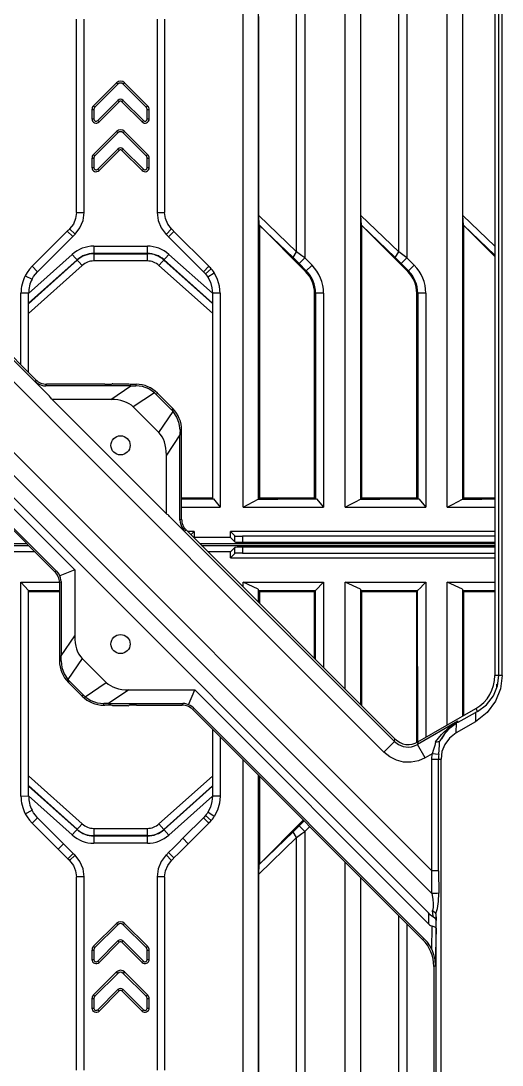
# Model space of a CAD drawing. Header units: millimetres. Extents: x -3132 to 28633, y 682 to 5849.
# Drawn here: x 7173 to 7236, y 1887.4 to 2024.1 of the extents above; entities that cross this region are included whole.
import ezdxf

# ---------------------------------------------------------------- set-up
doc = ezdxf.new("R2010")
doc.units = ezdxf.units.MM

msp = doc.modelspace()

# ---------------------------------------------------------------- linework, layer by layer
at = {"linetype": 'Continuous'}
for p, q in [((7202.059, 1960.447), (7202.059, 2193.533)), ((7204.056, 2193.533), (7204.056, 1961.511)), ((7215.429, 1960.447), (7215.429, 2193.533)), ((7217.426, 2193.533), (7217.426, 1961.511)), ((7228.799, 1960.447), (7228.799, 2046.32)), ((7230.796, 2044.933), (7230.796, 1961.511)), ((7235.028, 2039.603), (7235.028, 1938.42)), ((7235.544, 1938.42), (7235.544, 2039.603)), ((7235.976, 1938.42), (7235.976, 2039.603)), ((7094.954, 2037.314), (7180.028, 1952.24)), ((7177.445, 1951.994), (7096.424, 2033.016)), ((7209.073, 1993.841), (7209.073, 2029.438)), ((7210.142, 2030.211), (7210.142, 1993.068)), ((7222.443, 1993.841), (7222.443, 2029.438)), ((7223.512, 2030.211), (7223.512, 1993.068)), ((7124.115, 2027.952), (7174.951, 1977.116)), ((7226.346, 1907.336), (7109.391, 2024.291)), ((7180.251, 1998.987), (7180.252, 2024.291)), ((7181.251, 1998.987), (7181.251, 2024.291)), ((7190.803, 2024.291), (7190.803, 1998.988)), ((7191.803, 2024.292), (7191.803, 1998.988)), ((7204.112, 1998.631), (7204.112, 2024.647)), ((7217.482, 1998.631), (7217.482, 2024.647)), ((7230.852, 1998.631), (7230.852, 2024.647)), ((7185.498, 2015.977), (7182.498, 2012.977)), ((7182.675, 2012.801), (7185.675, 2015.801)), ((7185.675, 2015.801), (7185.498, 2015.977)), ((7186.558, 2015.977), (7186.382, 2015.801)), ((7186.382, 2015.801), (7189.382, 2012.801)), ((7189.558, 2012.977), (7186.558, 2015.977)), ((7182.498, 2012.977), (7182.675, 2012.801)), ((7185.675, 2013.679), (7183.04, 2011.045)), ((7183.217, 2010.868), (7185.851, 2013.503)), ((7185.851, 2013.503), (7185.675, 2013.679)), ((7186.382, 2013.679), (7186.205, 2013.503)), ((7186.205, 2013.503), (7188.839, 2010.868)), ((7189.016, 2011.045), (7186.382, 2013.679)), ((7189.382, 2012.801), (7189.558, 2012.977)), ((7176.73, 1974.963), (7139.097, 2012.596)), ((7182.528, 2012.447), (7182.278, 2012.447)), ((7182.278, 2012.447), (7182.278, 2011.257)), ((7182.528, 2012.447), (7182.528, 2011.257)), ((7189.778, 2012.447), (7189.528, 2012.447)), ((7189.528, 2011.257), (7189.528, 2012.447)), ((7189.778, 2011.257), (7189.778, 2012.447)), ((7137.683, 2011.183), (7220.497, 1928.369)), ((7182.278, 2011.257), (7182.528, 2011.257)), ((7183.04, 2011.045), (7183.217, 2010.868)), ((7188.839, 2010.868), (7189.016, 2011.045)), ((7189.528, 2011.257), (7189.778, 2011.257)), ((7185.498, 2009.614), (7182.498, 2006.614)), ((7182.675, 2006.437), (7185.675, 2009.437)), ((7185.675, 2009.437), (7185.498, 2009.614)), ((7186.558, 2009.614), (7186.382, 2009.437)), ((7186.382, 2009.437), (7189.382, 2006.437)), ((7189.558, 2006.614), (7186.558, 2009.614)), ((7182.498, 2006.614), (7182.675, 2006.437)), ((7185.675, 2007.315), (7183.04, 2004.681)), ((7183.217, 2004.504), (7185.851, 2007.139)), ((7185.851, 2007.139), (7185.675, 2007.315)), ((7186.382, 2007.315), (7186.205, 2007.139)), ((7186.205, 2007.139), (7188.839, 2004.504)), ((7189.016, 2004.681), (7186.382, 2007.315)), ((7189.382, 2006.437), (7189.558, 2006.614)), ((7182.528, 2006.083), (7182.278, 2006.083)), ((7182.278, 2006.083), (7182.278, 2004.893)), ((7182.278, 2004.893), (7182.528, 2004.893)), ((7182.528, 2006.083), (7182.528, 2004.893)), ((7189.778, 2006.083), (7189.528, 2006.083)), ((7189.528, 2004.893), (7189.528, 2006.083)), ((7189.528, 2004.893), (7189.778, 2004.893)), ((7189.778, 2004.893), (7189.778, 2006.083)), ((7183.04, 2004.681), (7183.217, 2004.504)), ((7188.839, 2004.504), (7189.016, 2004.681)), ((7226.786, 1912.855), (7137.683, 2001.957)), ((7136.932, 1999.715), (7226.776, 1909.871)), ((7180.251, 1998.987), (7181.251, 1998.987)), ((7190.803, 1998.988), (7191.803, 1998.988)), ((7209.073, 1993.841), (7204.112, 1998.631)), ((7204.181, 1997.367), (7204.112, 1998.631)), ((7222.443, 1993.841), (7217.482, 1998.631)), ((7217.551, 1997.367), (7217.482, 1998.631)), ((7235.028, 1994.599), (7230.852, 1998.631)), ((7230.921, 1997.367), (7230.852, 1998.631)), ((7179.057, 1996.554), (7174.464, 1991.973)), ((7179.763, 1995.846), (7179.057, 1996.554)), ((7179.361, 1996.856), (7180.069, 1996.15)), ((7192.698, 1996.849), (7191.99, 1996.142)), ((7204.182, 1997.353), (7204.198, 1997.353)), ((7204.184, 1997.37), (7208.611, 1993.096)), ((7204.198, 1997.353), (7204.198, 1961.665)), ((7204.198, 1997.339), (7210.252, 1991.277)), ((7217.552, 1997.353), (7217.568, 1997.353)), ((7217.554, 1997.37), (7221.981, 1993.096)), ((7217.568, 1997.353), (7217.568, 1961.665)), ((7217.568, 1997.339), (7223.622, 1991.277)), ((7230.922, 1997.353), (7230.938, 1997.353)), ((7230.924, 1997.37), (7235.028, 1993.407)), ((7230.938, 1997.353), (7230.938, 1961.665)), ((7230.938, 1997.339), (7235.028, 1993.244)), ((7175.165, 1991.26), (7179.763, 1995.846)), ((7193.024, 1996.524), (7192.317, 1995.817)), ((7192.317, 1995.817), (7196.871, 1991.263)), ((7197.568, 1991.981), (7193.024, 1996.524)), ((7182.527, 1994.601), (7189.536, 1994.601)), ((7182.527, 1994.601), (7182.527, 1992.66)), ((7189.536, 1992.66), (7189.536, 1994.601)), ((7208.611, 1993.096), (7209.073, 1993.841)), ((7221.981, 1993.096), (7222.443, 1993.841)), ((7179.708, 1993.522), (7173.998, 1988.399)), ((7180.342, 1992.816), (7173.998, 1987.124)), ((7173.998, 1987.065), (7180.371, 1992.783)), ((7181.005, 1992.077), (7179.708, 1993.522)), ((7189.536, 1993.653), (7182.527, 1993.653)), ((7182.527, 1993.609), (7189.536, 1993.609)), ((7189.536, 1992.66), (7182.527, 1992.66)), ((7192.35, 1993.526), (7191.056, 1992.079)), ((7191.688, 1992.787), (7198.058, 1987.088)), ((7198.058, 1987.148), (7191.718, 1992.819)), ((7198.058, 1988.429), (7192.35, 1993.526)), ((7210.142, 1993.068), (7209.397, 1992.323)), ((7211.092, 1992.117), (7210.142, 1993.068)), ((7223.512, 1993.068), (7222.767, 1992.323)), ((7224.462, 1992.117), (7223.512, 1993.068)), ((7173.998, 1985.79), (7181.005, 1992.077)), ((7174.464, 1991.973), (7175.165, 1991.26)), ((7191.056, 1992.079), (7198.058, 1985.815)), ((7197.568, 1991.981), (7196.871, 1991.263)), ((7197.904, 1991.617), (7197.138, 1990.975)), ((7198.304, 1991.087), (7197.46, 1990.549)), ((7209.397, 1992.323), (7210.347, 1991.372)), ((7210.252, 1991.277), (7211.092, 1992.117)), ((7222.767, 1992.323), (7223.717, 1991.372)), ((7223.622, 1991.277), (7224.462, 1992.117)), ((7173.553, 1990.739), (7174.445, 1990.287)), ((7173.998, 1988.449), (7172.998, 1988.449)), ((7172.998, 1979.069), (7172.998, 1988.449)), ((7173.998, 1978.069), (7173.998, 1988.449)), ((7199.058, 1988.445), (7198.058, 1988.429)), ((7198.058, 1988.429), (7198.058, 1961.534)), ((7199.058, 1988.445), (7199.058, 1960.447)), ((7212.612, 1988.449), (7211.424, 1988.449)), ((7211.424, 1961.665), (7211.424, 1988.449)), ((7211.558, 1988.449), (7211.558, 1961.531)), ((7212.612, 1988.449), (7212.612, 1960.447)), ((7225.982, 1988.449), (7224.794, 1988.449)), ((7224.794, 1961.665), (7224.794, 1988.449)), ((7224.928, 1988.449), (7224.928, 1961.531)), ((7225.982, 1988.449), (7225.982, 1960.447)), ((7174.951, 1977.116), (7174.893, 1976.976)), ((7187.389, 1976.316), (7176.243, 1976.316)), ((7176.3, 1976.393), (7176.358, 1976.533)), ((7183.954, 1976.533), (7176.358, 1976.533)), ((7184.76, 1974.533), (7187.389, 1976.316)), ((7185.041, 1976.603), (7184.946, 1976.565)), ((7185.041, 1976.603), (7187.015, 1976.603)), ((7187.015, 1976.603), (7187.111, 1976.565)), ((7187.591, 1976.538), (7188.102, 1976.532)), ((7188.019, 1976.533), (7188.019, 1976.317)), ((7190.46, 1975.427), (7187.702, 1973.557)), ((7190.696, 1975.21), (7190.848, 1975.361)), ((7192.705, 1973.201), (7190.696, 1975.21)), ((7190.848, 1975.361), (7192.857, 1973.352)), ((7177.072, 1974.533), (7192.028, 1959.577)), ((7184.76, 1974.533), (7177.072, 1974.533)), ((7191.052, 1970.207), (7187.702, 1973.557)), ((7192.857, 1973.352), (7192.705, 1973.201)), ((7191.052, 1970.207), (7192.922, 1972.965)), ((7193.811, 1969.894), (7192.028, 1967.264)), ((7193.811, 1958.748), (7193.811, 1969.894)), ((7193.812, 1970.524), (7194.028, 1970.524)), ((7194.028, 1958.863), (7194.028, 1970.524)), ((7192.028, 1959.577), (7192.028, 1967.264)), ((7194.028, 1961.665), (7198.058, 1961.665)), ((7194.028, 1961.521), (7198.211, 1961.521)), ((7198.058, 1961.534), (7198.211, 1961.521)), ((7198.211, 1961.521), (7199.058, 1960.447)), ((7204.198, 1961.665), (7204.052, 1961.512)), ((7204.198, 1961.665), (7211.424, 1961.665)), ((7211.424, 1961.665), (7211.558, 1961.531)), ((7211.558, 1961.531), (7211.688, 1961.521)), ((7211.688, 1961.521), (7212.612, 1960.447)), ((7217.568, 1961.665), (7217.422, 1961.512)), ((7217.568, 1961.665), (7224.794, 1961.665)), ((7224.794, 1961.665), (7224.928, 1961.531)), ((7224.928, 1961.531), (7225.058, 1961.521)), ((7225.058, 1961.521), (7225.982, 1960.447)), ((7230.938, 1961.665), (7230.792, 1961.512)), ((7230.938, 1961.665), (7235.028, 1961.665)), ((7194.028, 1960.447), (7199.058, 1960.447)), ((7202.059, 1960.447), (7212.612, 1960.447)), ((7215.429, 1960.447), (7225.982, 1960.447)), ((7228.799, 1960.447), (7235.028, 1960.447)), ((7221.91, 1929.783), (7192.458, 1959.235)), ((7194.028, 1958.863), (7193.888, 1958.805)), ((7194.471, 1957.398), (7194.611, 1957.456)), ((7194.611, 1957.456), (7221.954, 1930.113)), ((7195.647, 1957.251), (7194.815, 1957.251)), ((7195.231, 1956.836), (7195.647, 1957.251)), ((7195.647, 1957.251), (7195.647, 1956.471)), ((7235.028, 1957.251), (7200.41, 1957.251)), ((7200.978, 1956.683), (7200.41, 1957.251)), ((7200.41, 1956.471), (7200.41, 1957.251)), ((7173.806, 1955.633), (7082.528, 1955.633)), ((7200.41, 1956.471), (7195.647, 1956.471)), ((7235.028, 1955.633), (7196.434, 1955.633)), ((7200.978, 1955.903), (7200.41, 1956.471)), ((7200.978, 1955.903), (7200.978, 1956.683)), ((7235.028, 1956.633), (7201.977, 1956.633)), ((7201.977, 1956.633), (7201.977, 1955.853)), ((7201.977, 1955.853), (7235.028, 1955.853)), ((7082.528, 1955.433), (7174.006, 1955.433)), ((7174.845, 1954.594), (7171.647, 1954.594)), ((7196.634, 1955.433), (7235.028, 1955.433)), ((7200.41, 1954.594), (7197.472, 1954.594)), ((7200.978, 1955.163), (7200.41, 1954.594)), ((7200.41, 1953.815), (7200.41, 1954.594)), ((7200.978, 1954.383), (7200.41, 1953.815)), ((7200.978, 1954.383), (7200.978, 1955.163)), ((7235.028, 1955.213), (7201.977, 1955.213)), ((7201.977, 1955.213), (7201.977, 1954.433)), ((7201.977, 1954.433), (7235.028, 1954.433)), ((7200.41, 1953.815), (7235.028, 1953.815)), ((7177.585, 1952.052), (7177.445, 1951.994)), ((7180.028, 1952.24), (7178.088, 1951.436)), ((7180.028, 1952.24), (7180.028, 1943.6)), ((7172.998, 1950.619), (7178.028, 1950.619)), ((7173.997, 1949.531), (7172.998, 1950.619)), ((7172.998, 1922.617), (7172.998, 1950.619)), ((7178.028, 1950.587), (7178.168, 1950.645)), ((7178.028, 1950.587), (7178.028, 1940.34)), ((7178.245, 1950.701), (7178.245, 1940.97)), ((7202.059, 1950.619), (7212.612, 1950.619)), ((7204.053, 1949.716), (7202.059, 1950.619)), ((7202.059, 1950.008), (7202.059, 1950.619)), ((7212.612, 1950.619), (7212.612, 1939.455)), ((7215.429, 1950.619), (7225.982, 1950.619)), ((7217.423, 1949.716), (7215.429, 1950.619)), ((7215.429, 1936.638), (7215.429, 1950.619)), ((7225.982, 1950.619), (7225.982, 1930.31)), ((7228.799, 1950.619), (7235.028, 1950.619)), ((7230.793, 1949.716), (7228.799, 1950.619)), ((7228.799, 1931.937), (7228.799, 1950.619)), ((7173.998, 1949.532), (7178.028, 1949.532)), ((7173.998, 1922.642), (7173.998, 1949.531)), ((7173.998, 1949.401), (7178.028, 1949.401)), ((7204.052, 1949.713), (7204.066, 1949.532)), ((7204.056, 1949.715), (7204.056, 1948.01)), ((7204.066, 1949.532), (7211.55, 1949.534)), ((7204.198, 1949.401), (7204.066, 1949.532)), ((7204.198, 1949.401), (7211.424, 1949.401)), ((7204.198, 1949.401), (7204.198, 1947.869)), ((7211.424, 1949.401), (7211.557, 1949.54)), ((7211.424, 1940.643), (7211.424, 1949.401)), ((7211.55, 1940.516), (7211.546, 1949.54)), ((7217.422, 1949.713), (7217.436, 1949.532)), ((7217.426, 1949.715), (7217.426, 1934.64)), ((7217.436, 1949.532), (7224.92, 1949.534)), ((7217.568, 1949.401), (7217.436, 1949.532)), ((7217.568, 1949.401), (7224.794, 1949.401)), ((7217.568, 1949.401), (7217.568, 1934.499)), ((7224.794, 1949.401), (7224.927, 1949.54)), ((7224.794, 1929.642), (7224.794, 1949.401)), ((7224.925, 1929.718), (7224.916, 1949.54)), ((7230.792, 1949.713), (7230.806, 1949.532)), ((7230.796, 1949.715), (7230.796, 1933.09)), ((7230.806, 1949.532), (7235.028, 1949.533)), ((7230.938, 1949.401), (7230.806, 1949.532)), ((7230.938, 1949.401), (7235.028, 1949.401)), ((7230.938, 1949.401), (7230.938, 1933.171)), ((7178.245, 1940.97), (7180.028, 1943.6)), ((7181.004, 1940.657), (7179.134, 1937.899)), ((7181.004, 1940.657), (7184.152, 1937.509)), ((7178.244, 1940.34), (7178.028, 1940.34)), ((7235.976, 1938.42), (7235.028, 1938.42)), ((7235.374, 1937.083), (7235.544, 1938.42)), ((7235.976, 1938.42), (7235.749, 1936.651)), ((7179.2, 1937.512), (7179.351, 1937.663)), ((7181.007, 1935.704), (7179.2, 1937.512)), ((7179.351, 1937.663), (7181.158, 1935.856)), ((7181.395, 1935.639), (7184.152, 1937.509)), ((7187.095, 1936.533), (7184.465, 1934.75)), ((7187.095, 1936.533), (7195.735, 1936.533)), ((7194.931, 1934.593), (7195.735, 1936.533)), ((7195.735, 1936.533), (7226.346, 1905.922)), ((7234.832, 1935.753), (7235.374, 1937.083)), ((7235.299, 1937.29), (7235.397, 1937.29)), ((7235.299, 1936.898), (7235.299, 1937.29)), ((7181.158, 1935.856), (7181.007, 1935.704)), ((7183.835, 1934.533), (7183.835, 1934.749)), ((7183.835, 1934.533), (7183.954, 1934.533)), ((7184.465, 1934.75), (7194.197, 1934.75)), ((7185.041, 1934.463), (7184.946, 1934.501)), ((7187.015, 1934.463), (7185.041, 1934.463)), ((7187.015, 1934.463), (7187.111, 1934.501)), ((7188.102, 1934.533), (7194.082, 1934.533)), ((7194.14, 1934.673), (7194.082, 1934.533)), ((7195.489, 1933.95), (7195.547, 1934.09)), ((7225.571, 1903.868), (7195.489, 1933.95)), ((7225.788, 1903.958), (7195.579, 1934.167)), ((7224.956, 1929.718), (7232.528, 1934.09)), ((7232.744, 1933.716), (7232.513, 1933.591)), ((7232.528, 1934.09), (7232.744, 1933.716)), ((7230.16, 1932.417), (7224.913, 1929.387)), ((7229.005, 1931.61), (7230.16, 1932.417)), ((7230.16, 1932.417), (7229.822, 1932.194)), ((7232.476, 1932.357), (7229.976, 1930.914)), ((7230.215, 1932.323), (7230.16, 1932.417)), ((7230.215, 1932.323), (7232.513, 1933.591)), ((7232.513, 1933.591), (7232.476, 1932.357)), ((7198.058, 1931.381), (7198.058, 1922.628)), ((7228.04, 1930.709), (7229.005, 1931.61)), ((7228.575, 1930.931), (7229.236, 1931.628)), ((7229.236, 1931.628), (7230.015, 1932.208)), ((7229.976, 1930.914), (7230.015, 1932.208)), ((7199.058, 1930.381), (7199.058, 1922.618)), ((7221.91, 1929.783), (7220.497, 1928.369)), ((7221.91, 1929.783), (7221.954, 1930.113)), ((7224.956, 1929.718), (7224.913, 1929.387)), ((7227.263, 1929.733), (7228.04, 1930.709)), ((7228.051, 1930.143), (7228.575, 1930.931)), ((7228.245, 1930.491), (7228.051, 1930.143)), ((7229.976, 1930.914), (7229.096, 1930.225)), ((7225.912, 1927.656), (7224.913, 1929.387)), ((7202.059, 1727.033), (7202.059, 1927.38)), ((7226.821, 1928.182), (7225.912, 1927.656)), ((7226.786, 1927.45), (7227.976, 1927.45)), ((7226.786, 1912.855), (7226.786, 1927.45)), ((7227.686, 1928.097), (7226.821, 1928.182)), ((7227.655, 1912.855), (7227.655, 1927.45)), ((7227.976, 1735.099), (7227.976, 1927.45)), ((7181.005, 1918.989), (7173.998, 1925.276)), ((7198.058, 1925.25), (7191.056, 1918.986)), ((7204.056, 1925.383), (7204.056, 1727.033)), ((7204.198, 1925.241), (7204.198, 1913.727)), ((7180.371, 1918.283), (7173.998, 1924.001)), ((7173.998, 1923.942), (7180.342, 1918.25)), ((7198.058, 1923.978), (7191.688, 1918.279)), ((7191.718, 1918.246), (7198.058, 1923.918)), ((7172.998, 1922.617), (7173.997, 1922.65)), ((7173.998, 1922.649), (7179.708, 1917.544)), ((7192.35, 1917.539), (7198.058, 1922.634)), ((7199.058, 1922.618), (7198.059, 1922.634)), ((7173.553, 1920.326), (7174.445, 1920.779)), ((7197.904, 1919.449), (7197.138, 1920.091)), ((7198.302, 1919.977), (7197.46, 1920.517)), ((7174.464, 1919.092), (7175.166, 1919.805)), ((7174.464, 1919.092), (7177.864, 1915.698)), ((7178.57, 1916.406), (7175.166, 1919.805)), ((7179.708, 1917.544), (7181.005, 1918.989)), ((7191.056, 1918.986), (7192.35, 1917.539)), ((7196.962, 1919.894), (7194.185, 1917.109)), ((7194.892, 1916.402), (7197.574, 1919.091)), ((7197.574, 1919.091), (7196.871, 1919.803)), ((7209.952, 1919.487), (7204.198, 1913.727)), ((7209.397, 1918.743), (7210.047, 1919.393)), ((7209.397, 1918.743), (7210.142, 1917.998)), ((7182.527, 1918.406), (7189.536, 1918.406)), ((7182.527, 1918.406), (7182.527, 1916.464)), ((7189.536, 1917.457), (7182.527, 1917.457)), ((7182.527, 1917.413), (7189.536, 1917.413)), ((7189.536, 1916.464), (7189.536, 1918.406)), ((7208.611, 1917.97), (7204.184, 1913.696)), ((7209.073, 1917.225), (7208.611, 1917.97)), ((7210.142, 1917.998), (7210.792, 1918.648)), ((7210.142, 1917.998), (7210.142, 1880.855)), ((7177.864, 1915.698), (7178.57, 1916.406)), ((7179.845, 1915.138), (7178.57, 1916.406)), ((7189.536, 1916.464), (7182.527, 1916.464)), ((7194.184, 1917.109), (7194.892, 1916.403)), ((7204.112, 1912.434), (7209.073, 1917.225)), ((7209.073, 1881.628), (7209.073, 1917.225)), ((7177.864, 1915.698), (7179.14, 1914.429)), ((7179.14, 1914.429), (7179.845, 1915.138)), ((7179.361, 1914.21), (7180.069, 1914.916)), ((7192.699, 1914.218), (7191.991, 1914.924)), ((7193.025, 1914.542), (7192.318, 1915.249)), ((7204.112, 1912.434), (7204.181, 1913.699)), ((7204.184, 1913.696), (7204.194, 1913.73)), ((7215.429, 1727.033), (7215.429, 1914.01)), ((7181.251, 1912.079), (7180.251, 1912.079)), ((7180.252, 1886.775), (7180.251, 1912.079)), ((7181.251, 1886.775), (7181.251, 1912.078)), ((7191.803, 1912.078), (7190.803, 1912.078)), ((7190.803, 1912.078), (7190.803, 1886.774)), ((7191.803, 1912.078), (7191.803, 1886.774)), ((7204.112, 1886.419), (7204.112, 1912.434)), ((7217.426, 1912.013), (7217.426, 1727.033)), ((7217.482, 1886.419), (7217.482, 1911.957)), ((7227.655, 1912.855), (7226.786, 1912.855)), ((7222.443, 1881.628), (7222.443, 1906.996)), ((7226.346, 1907.336), (7226.346, 1905.922)), ((7227.359, 1735.099), (7227.359, 1906.848)), ((7185.498, 1905.977), (7182.498, 1902.977)), ((7182.675, 1902.801), (7185.675, 1905.801)), ((7185.675, 1905.801), (7185.498, 1905.977)), ((7186.558, 1905.977), (7186.382, 1905.801)), ((7186.382, 1905.801), (7189.382, 1902.801)), ((7189.558, 1902.977), (7186.558, 1905.977)), ((7223.512, 1905.927), (7223.512, 1880.855)), ((7226.761, 1902.555), (7226.838, 1905.614)), ((7227.341, 1905.338), (7227.217, 1900.429)), ((7185.675, 1903.679), (7183.04, 1901.045)), ((7185.851, 1903.503), (7185.675, 1903.679)), ((7186.382, 1903.679), (7186.205, 1903.503)), ((7189.016, 1901.045), (7186.382, 1903.679)), ((7225.788, 1903.958), (7225.571, 1903.868)), ((7182.528, 1902.447), (7182.278, 1902.447)), ((7182.278, 1902.447), (7182.278, 1901.257)), ((7182.498, 1902.977), (7182.675, 1902.801)), ((7182.528, 1902.447), (7182.528, 1901.257)), ((7183.217, 1900.868), (7185.851, 1903.503)), ((7186.205, 1903.503), (7188.839, 1900.868)), ((7189.382, 1902.801), (7189.558, 1902.977)), ((7189.778, 1902.447), (7189.528, 1902.447)), ((7189.528, 1901.257), (7189.528, 1902.447)), ((7189.778, 1901.257), (7189.778, 1902.447)), ((7182.278, 1901.257), (7182.528, 1901.257)), ((7183.04, 1901.045), (7183.217, 1900.868)), ((7188.839, 1900.868), (7189.016, 1901.045)), ((7189.528, 1901.257), (7189.778, 1901.257)), ((7185.498, 1899.614), (7182.498, 1896.614)), ((7185.675, 1899.437), (7185.498, 1899.614)), ((7186.558, 1899.614), (7186.382, 1899.437)), ((7189.558, 1896.614), (7186.558, 1899.614)), ((7227.028, 1900.351), (7227.217, 1900.429)), ((7227.028, 1900.351), (7227.028, 1735.099)), ((7182.675, 1896.437), (7185.675, 1899.437)), ((7186.382, 1899.437), (7189.382, 1896.437)), ((7185.675, 1897.315), (7183.04, 1894.681)), ((7183.217, 1894.504), (7185.851, 1897.139)), ((7185.851, 1897.139), (7185.675, 1897.315)), ((7186.382, 1897.315), (7186.205, 1897.139)), ((7186.205, 1897.139), (7188.839, 1894.504)), ((7189.016, 1894.681), (7186.382, 1897.315)), ((7182.528, 1896.083), (7182.278, 1896.083)), ((7182.278, 1896.083), (7182.278, 1894.893)), ((7182.498, 1896.614), (7182.675, 1896.437)), ((7182.528, 1896.083), (7182.528, 1894.893)), ((7189.382, 1896.437), (7189.558, 1896.614)), ((7189.778, 1896.083), (7189.528, 1896.083)), ((7189.528, 1894.893), (7189.528, 1896.083)), ((7189.778, 1894.893), (7189.778, 1896.083)), ((7182.278, 1894.893), (7182.528, 1894.893)), ((7183.04, 1894.681), (7183.217, 1894.504)), ((7188.839, 1894.504), (7189.016, 1894.681)), ((7189.528, 1894.893), (7189.778, 1894.893))]:
    msp.add_line(p, q, dxfattribs=at)
for points in [[(7096.424, 2033.326), (7096.808, 2032.94), (7097.182, 2032.565), (7177.662, 1952.084)], [(7180.251, 1998.987), (7180.15, 1998.225), (7179.852, 1997.501), (7179.361, 1996.856)], [(7180.069, 1996.15), (7180.719, 1997.003), (7181.117, 1997.967), (7181.251, 1998.987)], [(7190.803, 1998.988), (7190.938, 1997.965), (7191.337, 1996.998), (7191.99, 1996.142)], [(7192.698, 1996.849), (7192.204, 1997.497), (7191.904, 1998.223), (7191.803, 1998.987)], [(7210.142, 1993.068), (7209.78, 1993.332), (7209.424, 1993.59), (7209.073, 1993.841)], [(7223.512, 1993.068), (7223.15, 1993.332), (7222.794, 1993.59), (7222.443, 1993.841)], [(7208.611, 1993.096), (7208.866, 1992.848), (7209.128, 1992.59), (7209.397, 1992.323)], [(7221.981, 1993.096), (7222.236, 1992.848), (7222.498, 1992.59), (7222.767, 1992.323)], [(7174.464, 1991.973), (7174.101, 1991.577), (7173.796, 1991.162), (7173.553, 1990.738)], [(7174.445, 1990.287), (7174.636, 1990.619), (7174.876, 1990.945), (7175.165, 1991.26)], [(7196.871, 1991.263), (7196.962, 1991.172), (7197.051, 1991.076), (7197.138, 1990.975)], [(7197.904, 1991.617), (7197.794, 1991.745), (7197.682, 1991.866), (7197.568, 1991.981)], [(7198.309, 1991.079), (7198.182, 1991.264), (7198.049, 1991.441), (7197.904, 1991.617)], [(7197.138, 1990.975), (7197.256, 1990.831), (7197.361, 1990.693), (7197.459, 1990.549)], [(7197.459, 1990.549), (7197.796, 1989.872), (7197.994, 1989.159), (7198.058, 1988.429)], [(7199.058, 1988.427), (7198.973, 1989.36), (7198.721, 1990.252), (7198.309, 1991.079)], [(7174.87, 1976.92), (7175.126, 1976.693), (7175.398, 1976.525), (7175.679, 1976.409), (7175.961, 1976.341), (7176.243, 1976.316)], [(7187.113, 1976.564), (7187.268, 1976.549), (7187.591, 1976.538)], [(7190.46, 1975.427), (7189.725, 1975.913), (7188.9, 1976.216), (7188.019, 1976.317)], [(7193.812, 1970.524), (7193.711, 1971.399), (7193.407, 1972.23), (7192.922, 1972.965)], [(7202.059, 1960.447), (7202.734, 1960.804), (7203.398, 1961.157), (7204.057, 1961.509)], [(7204.057, 1961.509), (7206.6, 1961.512), (7209.144, 1961.518), (7211.688, 1961.521)], [(7215.429, 1960.447), (7216.104, 1960.804), (7216.768, 1961.157), (7217.427, 1961.509)], [(7217.427, 1961.509), (7219.97, 1961.512), (7222.514, 1961.518), (7225.058, 1961.521)], [(7228.799, 1960.447), (7229.474, 1960.804), (7230.138, 1961.157), (7230.797, 1961.509)], [(7230.797, 1961.509), (7233.34, 1961.512), (7235.028, 1961.516)], [(7193.811, 1958.748), (7193.836, 1958.465), (7193.904, 1958.183), (7194.02, 1957.903), (7194.188, 1957.631), (7194.415, 1957.375)], [(7178.088, 1951.436), (7177.978, 1951.667), (7177.841, 1951.877), (7177.68, 1952.067)], [(7178.245, 1950.701), (7178.226, 1950.95), (7178.174, 1951.196), (7178.088, 1951.436)], [(7211.546, 1949.54), (7211.902, 1949.899), (7212.256, 1950.26), (7212.612, 1950.619)], [(7224.916, 1949.54), (7225.272, 1949.899), (7225.626, 1950.26), (7225.982, 1950.619)], [(7178.244, 1940.34), (7178.346, 1939.465), (7178.649, 1938.634), (7179.134, 1937.899)], [(7235.749, 1936.651), (7235.105, 1935.039), (7234.031, 1933.578), (7232.476, 1932.357)], [(7181.395, 1935.639), (7182.129, 1935.153), (7182.955, 1934.85), (7183.835, 1934.749)], [(7232.744, 1933.716), (7233.933, 1934.592), (7234.832, 1935.753)], [(7184.943, 1934.502), (7184.773, 1934.518), (7184.416, 1934.529), (7183.954, 1934.533)], [(7194.931, 1934.593), (7194.69, 1934.679), (7194.445, 1934.731), (7194.197, 1934.75)], [(7195.562, 1934.185), (7195.372, 1934.347), (7195.162, 1934.484), (7194.931, 1934.593)], [(7229.822, 1932.194), (7229.266, 1931.742), (7228.575, 1930.978), (7228.245, 1930.491)], [(7221.91, 1929.783), (7222.425, 1929.387), (7223.025, 1929.138), (7223.669, 1929.053)], [(7227.263, 1929.733), (7227.151, 1929.267), (7226.997, 1928.746), (7226.821, 1928.182)], [(7227.263, 1929.733), (7227.469, 1929.739), (7227.65, 1929.767), (7227.796, 1929.815)], [(7227.686, 1928.097), (7227.746, 1928.724), (7227.788, 1929.299), (7227.796, 1929.815)], [(7227.796, 1929.815), (7227.882, 1929.886), (7227.968, 1930.003), (7228.05, 1930.144)], [(7229.096, 1930.225), (7228.475, 1929.385), (7228.103, 1928.449), (7227.976, 1927.45)], [(7223.083, 1927.094), (7222.135, 1927.326), (7221.259, 1927.758), (7220.497, 1928.369)], [(7223.669, 1929.053), (7224.101, 1929.091), (7224.519, 1929.204), (7224.913, 1929.387)], [(7225.912, 1927.656), (7225.018, 1927.263), (7224.06, 1927.072), (7223.083, 1927.094)], [(7226.786, 1927.45), (7226.79, 1927.694), (7226.802, 1927.938), (7226.821, 1928.182)], [(7227.686, 1928.097), (7227.669, 1927.881), (7227.659, 1927.665), (7227.655, 1927.45)], [(7198.058, 1922.634), (7197.993, 1921.907), (7197.795, 1921.194), (7197.459, 1920.517)], [(7199.058, 1922.619), (7198.971, 1921.696), (7198.717, 1920.805), (7198.302, 1919.978)], [(7173.553, 1920.327), (7173.796, 1919.904), (7174.101, 1919.488), (7174.464, 1919.092)], [(7175.166, 1919.805), (7174.875, 1920.122), (7174.635, 1920.449), (7174.445, 1920.779)], [(7197.138, 1920.091), (7197.051, 1919.99), (7196.962, 1919.894)], [(7197.459, 1920.517), (7197.361, 1920.373), (7197.256, 1920.235), (7197.138, 1920.091)], [(7197.574, 1919.091), (7197.685, 1919.203), (7197.797, 1919.324), (7197.904, 1919.449)], [(7197.904, 1919.449), (7198.048, 1919.624), (7198.181, 1919.801), (7198.302, 1919.978)], [(7209.397, 1918.743), (7209.128, 1918.475), (7208.865, 1918.218), (7208.611, 1917.97)], [(7209.073, 1917.225), (7209.424, 1917.475), (7209.78, 1917.733), (7210.142, 1917.998)], [(7194.185, 1917.109), (7193.564, 1916.489), (7192.941, 1915.87), (7192.318, 1915.249)], [(7193.025, 1914.542), (7193.645, 1915.159), (7194.268, 1915.778), (7194.892, 1916.402)], [(7181.251, 1912.078), (7181.117, 1913.099), (7180.719, 1914.062), (7180.069, 1914.916)], [(7191.991, 1914.924), (7191.338, 1914.069), (7190.938, 1913.101), (7190.803, 1912.078)], [(7179.361, 1914.21), (7179.852, 1913.563), (7180.151, 1912.84), (7180.251, 1912.079)], [(7191.803, 1912.078), (7191.904, 1912.843), (7192.205, 1913.57), (7192.699, 1914.218)], [(7226.776, 1909.871), (7226.77, 1910.876), (7226.774, 1911.871), (7226.786, 1912.855)], [(7227.655, 1912.855), (7227.66, 1911.876), (7227.673, 1910.898), (7227.696, 1909.921)], [(7227.696, 1909.921), (7227.476, 1909.902), (7227.175, 1909.885), (7226.776, 1909.871)], [(7226.776, 1909.871), (7226.913, 1909.134), (7226.969, 1908.539), (7226.957, 1908.056), (7226.857, 1907.645)], [(7227.292, 1907.251), (7227.528, 1907.918), (7227.668, 1908.828), (7227.696, 1909.921)], [(7226.996, 1906.782), (7226.795, 1906.924), (7226.576, 1907.115), (7226.346, 1907.336)], [(7226.857, 1907.645), (7227.04, 1907.527), (7227.187, 1907.394), (7227.292, 1907.251)], [(7226.994, 1906.784), (7226.968, 1906.98), (7226.92, 1907.275), (7226.857, 1907.645)], [(7227.341, 1906.368), (7227.293, 1906.512), (7227.175, 1906.654), (7226.996, 1906.782)], [(7227.359, 1906.848), (7227.353, 1907.003), (7227.332, 1907.142), (7227.292, 1907.251)], [(7227.359, 1906.848), (7227.353, 1906.669), (7227.347, 1906.509), (7227.341, 1906.368)], [(7227.341, 1905.338), (7227.271, 1905.447), (7227.096, 1905.542), (7226.838, 1905.614)], [(7226.761, 1902.555), (7226.5, 1903.049), (7226.189, 1903.503), (7225.831, 1903.915)], [(7226.761, 1902.555), (7227.003, 1901.908), (7227.163, 1901.194), (7227.217, 1900.429)]]:
    msp.add_lwpolyline(points, dxfattribs=at)
for centre in [(7186.028, 1968.533), (7186.028, 1942.533)]:
    msp.add_circle(centre, 1.25, dxfattribs=at)
for centre, radius, start, end in [((7186.028, 2015.447), 0.75, 45.00003, 134.99998), ((7186.028, 2015.447), 0.5, 45.00003, 134.99998), ((7183.028, 2012.447), 0.75, 135, 179.99995), ((7186.028, 2013.326), 0.5, 44.99999, 134.99998), ((7186.028, 2013.326), 0.25, 44.99997, 134.99998), ((7189.028, 2012.447), 0.75, 0, 44.99999), ((7183.028, 2012.447), 0.5, 135, 179.99996), ((7189.028, 2012.447), 0.5, 0, 44.99999), ((7182.828, 2011.257), 0.55, 180.00003, 315), ((7182.828, 2011.257), 0.3, 180.00003, 315), ((7189.228, 2011.257), 0.55, 225.00011, 0), ((7189.228, 2011.257), 0.3, 225.00006, 0), ((7186.028, 2009.083), 0.75, 45.00003, 134.99998), ((7186.028, 2009.083), 0.5, 45.00003, 134.99998), ((7183.028, 2006.083), 0.75, 135, 179.99995), ((7183.028, 2006.083), 0.5, 135, 179.99996), ((7186.028, 2006.962), 0.5, 44.99999, 134.99998), ((7186.028, 2006.962), 0.25, 44.99997, 134.99998), ((7189.028, 2006.083), 0.5, 0, 44.99999), ((7189.028, 2006.083), 0.75, 0, 44.99999), ((7182.828, 2004.893), 0.55, 180.00003, 315), ((7182.828, 2004.893), 0.3, 180.00003, 315), ((7189.228, 2004.893), 0.55, 225.00011, 0), ((7189.228, 2004.893), 0.3, 225.00006, 0), ((7235.326, 1940.138), 79.68, 134.61731, 134.92528), ((7136.508, 1940.01), 79.925, 44.99933, 45.3289), ((7235.326, 1940.138), 78.68, 134.61137, 134.92528), ((7136.508, 1940.01), 78.925, 44.99933, 45.33387), ((7182.527, 1990.381), 4.221, 90, 131.89966), ((7189.536, 1990.381), 4.221, 48.18708, 90), ((7182.527, 1990.381), 3.272, 90, 131.89966), ((7182.527, 1990.381), 3.228, 90, 131.89966), ((7182.527, 1990.381), 2.279, 90, 131.89966), ((7189.536, 1990.381), 3.272, 48.18708, 90), ((7189.536, 1990.381), 3.228, 48.18708, 90), ((7189.536, 1990.381), 2.279, 48.18708, 90), ((7207.424, 1988.449), 4, 0, 45), ((7207.424, 1988.449), 4.134, 0, 44.99999), ((7207.424, 1988.449), 5.188, 0.00001, 44.99999), ((7220.794, 1988.449), 4, 0, 45), ((7220.794, 1988.449), 4.134, 0, 44.99999), ((7220.794, 1988.449), 5.188, 0.00001, 44.99999), ((7177.998, 1988.449), 5, 152.7532, 180), ((7177.998, 1988.449), 4, 152.65263, 179.99999), ((7188.019, 1972.533), 4, 45, 88.80593), ((7190.028, 1970.524), 4, 0, 45), ((7182.028, 1940.34), 4, 180, 225), ((7230.028, 1938.42), 5, 300, 0), ((7183.835, 1938.533), 4, 225, 270), ((7177.998, 1922.617), 5, 180, 207.25036), ((7177.998, 1922.617), 4, 179.53376, 207.34649), ((7182.527, 1920.685), 2.279, 228.10034, 270), ((7189.536, 1920.685), 2.279, 270, 311.81292), ((7182.527, 1920.685), 4.221, 228.10034, 270), ((7182.527, 1920.685), 3.272, 228.10034, 270), ((7182.527, 1920.685), 3.228, 228.10034, 270), ((7189.536, 1920.685), 3.228, 270, 311.81292), ((7189.536, 1920.685), 3.272, 270, 311.81292), ((7189.536, 1920.685), 4.221, 270, 311.81292), ((7235.326, 1970.927), 78.68, 225.15875, 225.38802), ((7136.512, 1971.055), 78.922, 314.66524, 314.9997), ((7235.326, 1970.927), 79.68, 225.15875, 225.38203), ((7136.512, 1971.055), 79.922, 314.67014, 314.9997), ((7186.028, 1905.447), 0.75, 45.00003, 134.99998), ((7186.028, 1905.447), 0.5, 45.00006, 134.99998), ((7186.028, 1903.326), 0.5, 44.99999, 134.99998), ((7183.028, 1902.447), 0.75, 135, 179.99995), ((7183.028, 1902.447), 0.5, 135, 179.99996), ((7186.028, 1903.326), 0.25, 44.99997, 134.99998), ((7189.028, 1902.447), 0.5, 0, 44.99999), ((7189.028, 1902.447), 0.75, 0, 44.99999), ((7182.828, 1901.257), 0.55, 180.00003, 315), ((7182.828, 1901.257), 0.3, 180.00001, 315), ((7189.228, 1901.257), 0.55, 225.00011, 0), ((7189.228, 1901.257), 0.3, 225.00006, 0), ((7186.028, 1899.083), 0.75, 45.00003, 134.99998), ((7186.028, 1899.083), 0.5, 45.00003, 134.99998), ((7186.028, 1896.962), 0.5, 44.99999, 134.99998), ((7186.028, 1896.962), 0.25, 44.99997, 134.99998), ((7183.028, 1896.083), 0.75, 135, 179.99995), ((7183.028, 1896.083), 0.5, 135, 179.99996), ((7189.028, 1896.083), 0.5, 0, 44.99999), ((7189.028, 1896.083), 0.75, 0, 44.99999), ((7182.828, 1894.893), 0.55, 180.00003, 315), ((7182.828, 1894.893), 0.3, 180.00003, 315), ((7189.228, 1894.893), 0.55, 225.00011, 0), ((7189.228, 1894.893), 0.3, 225.00006, 0)]:
    msp.add_arc(centre, radius, start, end, dxfattribs=at)
for centre, major_axis, ratio, start_param, end_param in [((7176.359, 1978.525), (0.762, 1.841), 0.9992864, 2.7491459, 3.5340394), ((7183.954, 1976.568), (0.996, 0), 0.0349208, -1.5707963, -0.0872665), ((7192.981, 1976.572), (9.136, 0.157), 0.0221412, -2.2298796, -2.1453367), ((7173.833, 1975.033), (3.414, -1.414), 0.4142136, 0.5327179, 0.7504916), ((7188.071, 1972.585), (2.625, 2.625), 0.9998009, 0, 0.0865012), ((7179.545, 1967.462), (8.456, 5.734), 0.489394, 0.0936294, 0.6252038), ((7190.081, 1970.576), (2.625, 2.625), 0.9998009, -0.0865012, 0), ((7184.957, 1962.05), (5.734, 8.456), 0.489394, -0.6252038, -0.0936294), ((7194.067, 1975.486), (0.157, 9.136), 0.0221412, -4.1378486, -4.0533057), ((7192.528, 1956.338), (-1.414, 3.414), 0.4142136, -0.7504916, -0.5327179), ((7196.02, 1958.864), (1.841, 0.762), 0.9992864, 9.0323312, 9.8172247), ((7201.977, 1956.685), (1, 0), 0.0524078, -3.0892328, -1.5707963), ((7201.977, 1955.905), (1, 0), 0.0524078, -3.0892328, -1.5707963), ((7201.977, 1955.16), (1, 0), 0.0524078, 1.5707963, 3.0892328), ((7201.977, 1954.381), (1, 0), 0.0524078, 1.5707963, 3.0892328), ((7176.036, 1950.586), (1.841, 0.762), 0.9992864, 5.8907385, 6.6756321), ((7187.099, 1948.814), (5.734, 8.456), 0.489394, -3.7667964, -3.235222), ((7177.989, 1935.378), (0.157, 9.136), 0.0221412, -0.9962559, -0.911713), ((7181.976, 1940.288), (2.625, 2.625), 0.9998009, 3.0550915, 3.1415927), ((7192.309, 1943.604), (8.456, 5.734), 0.489394, -3.0479633, -2.5163889), ((7183.783, 1938.481), (2.625, 2.625), 0.9998009, -3.1415927, -3.0550915), ((7178.874, 1934.494), (9.136, 0.157), 0.0221412, 0.911713, 0.9962559), ((7188.102, 1934.498), (0.996, 0), 0.0349208, 1.5707963, 3.0543262), ((7194.081, 1932.541), (0.762, 1.841), 0.9992864, 5.8907385, 6.6756321), ((7232.803, 1927.64), (4.09, -3.452), 0.9984791, 2.7761976, 2.8193745), ((7223.713, 1931.876), (0.325, 2.47), 0.9990327, 2.4875615, 3.7956238), ((7226.346, 1907.329), (-0.704, 1.699), 0.4142136, -3.9269908, -3.4099187), ((7222.048, 1900.348), (4.602, 1.906), 0.9992864, 5.8907385, 6.6756321)]:
    msp.add_ellipse(centre, major_axis=major_axis, ratio=ratio, start_param=start_param, end_param=end_param, dxfattribs=at)

doc.saveas('drawing.dxf')
